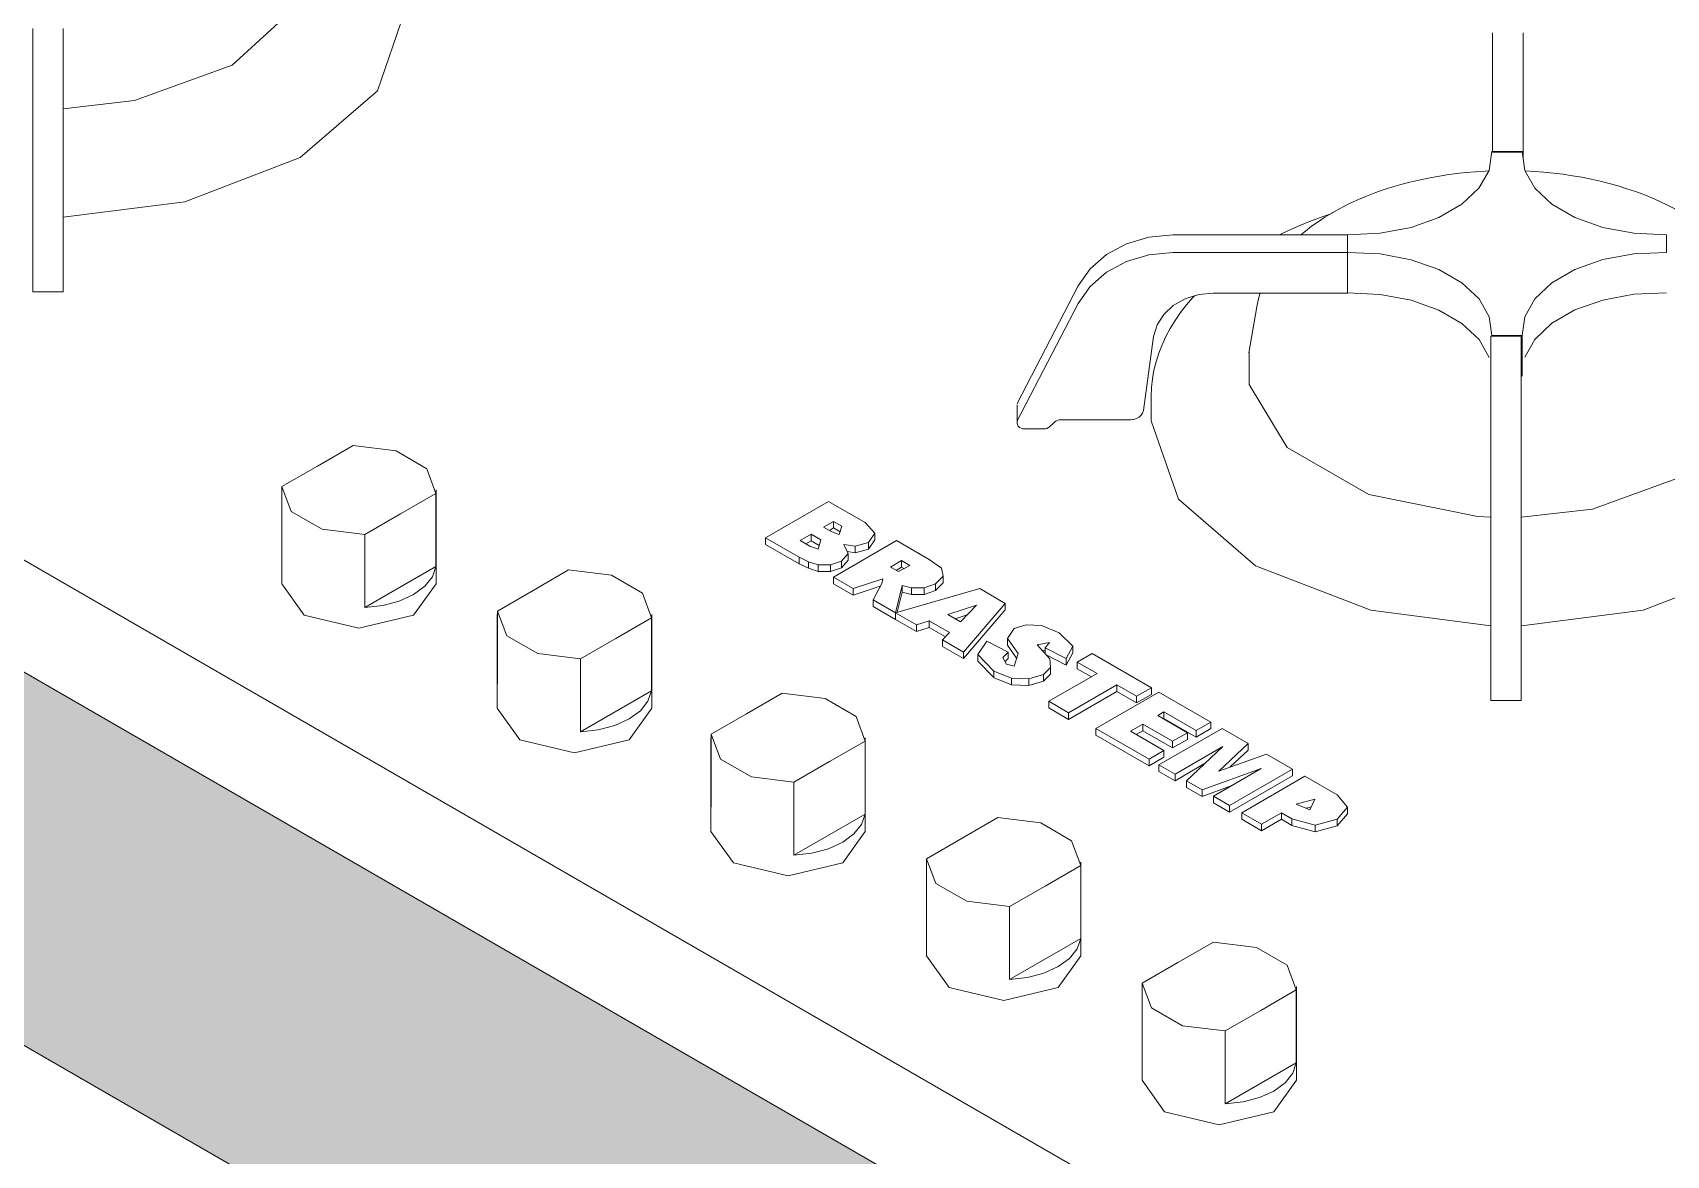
# Model space of a CAD drawing. Header units: millimetres. Extents: x -8593 to 4290, y -4897 to 11072.
# Drawn here: x 2369.8 to 2691.3, y -2919.1 to -2698.1 of the extents above; entities that cross this region are included whole.
import ezdxf

# ---------------------------------------------------------------- set-up
doc = ezdxf.new("R2010")
doc.units = ezdxf.units.MM
doc.layers.add('E-ELEC-EQPM', color=71, linetype='Continuous', lineweight=9)
doc.layers.add('I-FURN', color=30, linetype='Continuous', lineweight=9)

# ---------------------------------------------------------------- blocks, each defined once
blk = doc.blocks.new('Cooktop a Gás 5 Bocas 1 - Único-4668279-Ortogonal 3D Copiar 1')
at = {"layer": 'E-ELEC-EQPM'}
for p, q in [((-13416.41, -3042.11), (-14004.16, -2702.78)), ((-14004.16, -2702.78), (-13416.41, -3042.11)), ((-13543.4, -2721.6), (-13543.4, -2701.74)), ((-13537.4, -2701.74), (-13537.4, -2721.6)), ((-14025.37, -2712.58), (-13416.41, -3064.16)), ((-13830.71, -2747.95), (-13830.71, -2718.04)), ((-13824.71, -2718.04), (-13824.71, -2747.95)), ((-13537.58, -2721.49), (-13543.58, -2721.49)), ((-13537.4, -2721.6), (-13543.4, -2721.6)), ((-13537.4, -2721.6), (-13537.4, -2722.79)), ((-13606.35, -2737.88), (-13571.95, -2737.88)), ((-13571.95, -2737.87), (-13571.95, -2741.34)), ((-13571.95, -2737.88), (-13571.95, -2741.34)), ((-13509.21, -2741.34), (-13509.21, -2737.87)), ((-13571.95, -2741.34), (-13606.35, -2741.34)), ((-13571.95, -2749.34), (-13571.95, -2741.34)), ((-13571.95, -2749.31), (-13571.95, -2741.34)), ((-13636.88, -2770.93), (-13624.93, -2747.92)), ((-13830.71, -2749.13), (-13824.71, -2749.13)), ((-13624.93, -2751.39), (-13636.88, -2774.39)), ((-13598.41, -2749.34), (-13571.95, -2749.34)), ((-13589.81, -2752.05), (-13591.38, -2761.12)), ((-13612.13, -2772.48), (-13610.11, -2757.87)), ((-13543.76, -2777.68), (-13543.76, -2757.82)), ((-13543.76, -2757.82), (-13537.76, -2757.82)), ((-13543.58, -2757.71), (-13537.58, -2757.71)), ((-13537.76, -2757.82), (-13537.76, -2777.68)), ((-13537.58, -2765.69), (-13537.58, -2757.71)), ((-13636.98, -2771.22), (-13636.88, -2770.93)), ((-13610.57, -2769.65), (-13610.57, -2774.47)), ((-13637, -2771.41), (-13637, -2774.87)), ((-13628.48, -2774.29), (-13614.61, -2774.29)), ((-13635.5, -2776.1), (-13631.73, -2776.1)), ((-13630.58, -2775.66), (-13629.63, -2774.73)), ((-13767.67, -2779.36), (-13774.67, -2783.4)), ((-13774.67, -2783.4), (-13781.67, -2787.44)), ((-13781.71, -2788.11), (-13781.71, -2806.57)), ((-13781.67, -2787.44), (-13781.67, -2801.81)), ((-13758.35, -2792.82), (-13751.36, -2788.78)), ((-13751.36, -2788.78), (-13751.36, -2803.15)), ((-13751.31, -2806.57), (-13751.31, -2788.11)), ((-13674.08, -2790.35), (-13686.5, -2797.52)), ((-13666.86, -2794.52), (-13674.08, -2790.35)), ((-13765.35, -2796.86), (-13758.35, -2792.82)), ((-13765.35, -2811.23), (-13765.35, -2796.86)), ((-13679.68, -2798.08), (-13677.49, -2796.82)), ((-13677.49, -2796.82), (-13675.6, -2797.91)), ((-13677.49, -2798.12), (-13677.49, -2796.82)), ((-13675.05, -2795.41), (-13673.11, -2794.29)), ((-13673.44, -2796.35), (-13675.05, -2795.41)), ((-13673.11, -2795.59), (-13673.92, -2796.07)), ((-13671.97, -2796.9), (-13673.44, -2796.35)), ((-13673.11, -2794.29), (-13671.47, -2795.23)), ((-13673.11, -2795.59), (-13673.11, -2794.29)), ((-13671.81, -2796.35), (-13673.11, -2795.59)), ((-13671.47, -2795.23), (-13671.97, -2796.9)), ((-13664.98, -2796.64), (-13666.86, -2794.52)), ((-13666.23, -2798.47), (-13664.98, -2796.64)), ((-13664.98, -2797.94), (-13664.98, -2796.64)), ((-13686.5, -2797.52), (-13679.89, -2801.33)), ((-13686.5, -2798.83), (-13686.5, -2797.52)), ((-13679.89, -2802.64), (-13686.5, -2798.83)), ((-13677.78, -2799.18), (-13679.68, -2798.08)), ((-13677.49, -2798.12), (-13678.55, -2798.74)), ((-13676.12, -2799.79), (-13677.78, -2799.18)), ((-13675.91, -2799.04), (-13677.49, -2798.12)), ((-13675.6, -2797.91), (-13676.12, -2799.79)), ((-13660.69, -2798.08), (-13673.11, -2805.25)), ((-13670.2, -2800.6), (-13671.06, -2798.84)), ((-13671.06, -2798.84), (-13668.84, -2799.16)), ((-13668.84, -2800.46), (-13670.38, -2800.24)), ((-13668.84, -2799.16), (-13666.23, -2798.47)), ((-13668.84, -2800.46), (-13668.84, -2799.16)), ((-13666.23, -2799.78), (-13668.84, -2800.46)), ((-13664.98, -2797.94), (-13666.23, -2799.78)), ((-13666.23, -2799.78), (-13666.23, -2798.47)), ((-13654.3, -2801.77), (-13660.69, -2798.08)), ((-13543.76, -2828.36), (-13543.76, -2798.46)), ((-13537.76, -2798.46), (-13537.76, -2828.36)), ((-13751.36, -2803.15), (-13765.35, -2811.23)), ((-13679.89, -2801.33), (-13678.01, -2802.23)), ((-13679.89, -2802.64), (-13679.89, -2801.33)), ((-13678.01, -2803.53), (-13679.89, -2802.64)), ((-13678.01, -2802.23), (-13676.15, -2802.83)), ((-13678.01, -2803.53), (-13678.01, -2802.23)), ((-13676.15, -2802.83), (-13673.71, -2802.84)), ((-13676.15, -2804.14), (-13676.15, -2802.83)), ((-13673.71, -2802.84), (-13671.54, -2802.1)), ((-13673.71, -2804.14), (-13673.71, -2802.84)), ((-13671.54, -2803.41), (-13673.71, -2804.14)), ((-13671.54, -2802.1), (-13670.2, -2800.6)), ((-13670.2, -2801.91), (-13671.54, -2803.41)), ((-13671.54, -2803.41), (-13671.54, -2802.1)), ((-13670.2, -2801.91), (-13670.2, -2800.6)), ((-13661.91, -2803.29), (-13659.71, -2802.02)), ((-13660.33, -2804.19), (-13661.91, -2803.29)), ((-13659.71, -2803.33), (-13660.77, -2803.94)), ((-13658.07, -2802.97), (-13660.33, -2804.19)), ((-13659.71, -2802.02), (-13658.07, -2802.97)), ((-13659.71, -2803.33), (-13659.71, -2802.02)), ((-13659.24, -2803.6), (-13659.71, -2803.33)), ((-13651.89, -2803.52), (-13654.3, -2801.77)), ((-13751.31, -2806.57), (-13755.76, -2812.77)), ((-13725.24, -2803.86), (-13732.24, -2807.9)), ((-13676.15, -2804.14), (-13678.01, -2803.53)), ((-13673.71, -2804.14), (-13676.15, -2804.14)), ((-13673.11, -2805.25), (-13669.21, -2807.5)), ((-13673.11, -2806.56), (-13673.11, -2805.25)), ((-13669.21, -2808.81), (-13673.11, -2806.56)), ((-13669.21, -2807.5), (-13663.38, -2805.57)), ((-13663.63, -2806.49), (-13665.32, -2809.75)), ((-13663.38, -2805.57), (-13663.63, -2806.49)), ((-13655.28, -2807.38), (-13653.01, -2806.58)), ((-13653.01, -2806.58), (-13651.53, -2805.07)), ((-13651.53, -2806.37), (-13653.01, -2807.89)), ((-13653.01, -2806.58), (-13653.01, -2807.89)), ((-13651.53, -2805.07), (-13651.89, -2803.52)), ((-13651.53, -2806.37), (-13651.53, -2805.07)), ((-13732.24, -2807.9), (-13739.24, -2811.94)), ((-13663.93, -2807.05), (-13669.21, -2808.81)), ((-13669.21, -2808.81), (-13669.21, -2807.5)), ((-13665.32, -2809.75), (-13660.93, -2812.28)), ((-13665.32, -2811.05), (-13665.32, -2809.75)), ((-13660.93, -2812.28), (-13659.62, -2806.89)), ((-13644.33, -2807.53), (-13660.93, -2812.28)), ((-13659.62, -2808.2), (-13660.59, -2812.18)), ((-13659.62, -2806.89), (-13657.75, -2807.39)), ((-13659.62, -2806.89), (-13659.62, -2808.2)), ((-13657.75, -2808.69), (-13659.62, -2808.2)), ((-13657.75, -2807.39), (-13655.28, -2807.38)), ((-13657.75, -2808.69), (-13657.75, -2807.39)), ((-13655.28, -2808.69), (-13657.75, -2808.69)), ((-13655.28, -2808.69), (-13655.28, -2807.38)), ((-13653.01, -2807.89), (-13655.28, -2808.69)), ((-13639.31, -2810.43), (-13644.33, -2807.53)), ((-13739.28, -2812.61), (-13739.28, -2831.06)), ((-13739.24, -2811.94), (-13739.24, -2826.31)), ((-13708.88, -2831.06), (-13708.88, -2812.61)), ((-13660.93, -2813.59), (-13665.32, -2811.05)), ((-13660.93, -2812.28), (-13656.79, -2814.67)), ((-13660.93, -2812.28), (-13660.93, -2813.59)), ((-13660.93, -2813.59), (-13660.93, -2812.28)), ((-13650.58, -2812.64), (-13644.98, -2810.8)), ((-13648.11, -2814.06), (-13650.58, -2812.64)), ((-13646.81, -2812.71), (-13649.14, -2813.47)), ((-13644.98, -2810.8), (-13648.11, -2814.06)), ((-13647.54, -2820.01), (-13639.31, -2810.43)), ((-13639.31, -2811.73), (-13647.54, -2821.32)), ((-13639.31, -2811.73), (-13639.31, -2810.43)), ((-13715.93, -2817.32), (-13708.93, -2813.28)), ((-13708.93, -2813.28), (-13708.93, -2827.65)), ((-13656.79, -2815.98), (-13660.93, -2813.59)), ((-13656.79, -2814.67), (-13654.31, -2813.86)), ((-13656.79, -2815.98), (-13656.79, -2814.67)), ((-13654.31, -2815.16), (-13656.79, -2815.98)), ((-13654.31, -2813.86), (-13650.29, -2816.17)), ((-13654.31, -2815.16), (-13654.31, -2813.86)), ((-13651.1, -2817.02), (-13654.31, -2815.16)), ((-13650.29, -2816.17), (-13651.68, -2817.62)), ((-13637.53, -2815.36), (-13638.85, -2817.36)), ((-13635.18, -2814.63), (-13637.53, -2815.36)), ((-13632.2, -2814.81), (-13635.18, -2814.63)), ((-13628.71, -2816.26), (-13632.2, -2814.81)), ((-13626.02, -2818.83), (-13628.71, -2816.26)), ((-13722.93, -2821.36), (-13715.93, -2817.32)), ((-13651.68, -2817.62), (-13647.54, -2820.01)), ((-13651.68, -2818.93), (-13651.68, -2817.62)), ((-13647.54, -2821.32), (-13651.68, -2818.93)), ((-13642.91, -2817.9), (-13644.68, -2820.51)), ((-13638.77, -2820.01), (-13642.91, -2817.9)), ((-13638.85, -2817.36), (-13636.8, -2820.3)), ((-13638.85, -2817.36), (-13638.85, -2818.67)), ((-13637.08, -2821.21), (-13638.85, -2818.67)), ((-13633.03, -2818.62), (-13630.63, -2818.16)), ((-13630.57, -2821.33), (-13633.03, -2818.62)), ((-13630.63, -2818.16), (-13631.47, -2819.17)), ((-13631.47, -2819.17), (-13627.35, -2821.29)), ((-13631.47, -2820.34), (-13631.47, -2819.17)), ((-13627.35, -2821.29), (-13626.02, -2818.83)), ((-13626.02, -2820.14), (-13626.02, -2818.83)), ((-13722.93, -2835.73), (-13722.93, -2821.36)), ((-13647.54, -2821.32), (-13647.54, -2820.01)), ((-13644.68, -2820.51), (-13641.56, -2823.75)), ((-13644.68, -2821.82), (-13644.68, -2820.51)), ((-13641.56, -2825.05), (-13644.68, -2821.82)), ((-13639.76, -2821.07), (-13638.77, -2820.01)), ((-13639.06, -2822.38), (-13639.76, -2821.07)), ((-13638.77, -2821.32), (-13639.31, -2821.9)), ((-13637.55, -2822.79), (-13639.06, -2822.38)), ((-13638.77, -2821.32), (-13638.77, -2820.01)), ((-13636.8, -2820.3), (-13637.55, -2822.79)), ((-13631.47, -2819.63), (-13632.02, -2819.73)), ((-13627.35, -2822.6), (-13631.24, -2820.59)), ((-13630.4, -2823.05), (-13630.57, -2821.33)), ((-13626.02, -2820.14), (-13627.35, -2822.6)), ((-13627.35, -2822.6), (-13627.35, -2821.29)), ((-13622.22, -2820.3), (-13625.14, -2821.98)), ((-13625.14, -2821.98), (-13621.24, -2824.23)), ((-13625.14, -2823.29), (-13625.14, -2821.98)), ((-13610.53, -2827.04), (-13622.22, -2820.3)), ((-13641.56, -2823.75), (-13638.06, -2825.16)), ((-13641.56, -2823.75), (-13641.56, -2825.05)), ((-13638.06, -2826.46), (-13641.47, -2825.09)), ((-13638.06, -2825.16), (-13634.67, -2825.32)), ((-13638.06, -2826.46), (-13638.06, -2825.16)), ((-13634.67, -2825.32), (-13631.78, -2824.41)), ((-13634.67, -2826.63), (-13634.67, -2825.32)), ((-13631.78, -2825.72), (-13634.67, -2826.63)), ((-13631.78, -2824.41), (-13630.4, -2823.05)), ((-13630.4, -2824.35), (-13631.78, -2825.72)), ((-13631.78, -2824.41), (-13631.78, -2825.72)), ((-13621.24, -2824.23), (-13630.74, -2829.71)), ((-13630.4, -2824.35), (-13630.4, -2823.05)), ((-13622.37, -2824.88), (-13625.14, -2823.29)), ((-13708.93, -2827.65), (-13722.93, -2835.73)), ((-13683.21, -2828.13), (-13690.21, -2832.17)), ((-13634.67, -2826.63), (-13638.06, -2826.46)), ((-13626.84, -2831.96), (-13617.35, -2826.48)), ((-13617.35, -2827.79), (-13626.84, -2833.27)), ((-13609.07, -2827.89), (-13621.49, -2835.06)), ((-13617.35, -2826.48), (-13613.45, -2828.73)), ((-13617.35, -2827.79), (-13617.35, -2826.48)), ((-13613.45, -2830.04), (-13617.35, -2827.79)), ((-13613.45, -2828.73), (-13610.53, -2827.04)), ((-13610.53, -2828.35), (-13613.45, -2830.04)), ((-13613.45, -2830.04), (-13613.45, -2828.73)), ((-13610.53, -2827.04), (-13610.53, -2828.35)), ((-13598.84, -2833.79), (-13609.07, -2827.89)), ((-13708.88, -2831.06), (-13713.34, -2837.27)), ((-13690.21, -2832.17), (-13697.2, -2836.21)), ((-13630.74, -2829.71), (-13626.84, -2831.96)), ((-13630.74, -2831.02), (-13630.74, -2829.71)), ((-13626.84, -2833.27), (-13630.74, -2831.02)), ((-13626.84, -2833.27), (-13626.84, -2831.96)), ((-13609.31, -2832.53), (-13608.09, -2831.82)), ((-13608.09, -2831.82), (-13601.76, -2835.48)), ((-13608.09, -2833.13), (-13608.09, -2831.82)), ((-13543.76, -2829.55), (-13537.76, -2829.55)), ((-13621.49, -2835.06), (-13611.02, -2841.1)), ((-13621.49, -2836.36), (-13621.49, -2835.06)), ((-13614.67, -2835.62), (-13612.23, -2834.21)), ((-13608.09, -2839.41), (-13614.67, -2835.62)), ((-13612.23, -2835.52), (-13613.54, -2836.27)), ((-13612.23, -2834.21), (-13606.39, -2837.59)), ((-13612.23, -2835.52), (-13612.23, -2834.21)), ((-13606.39, -2838.89), (-13612.23, -2835.52)), ((-13603.47, -2835.9), (-13609.31, -2832.53)), ((-13596.65, -2835.06), (-13609.07, -2842.23)), ((-13601.76, -2836.78), (-13608.09, -2833.13)), ((-13601.76, -2835.48), (-13598.84, -2833.79)), ((-13598.84, -2835.1), (-13601.76, -2836.78)), ((-13601.76, -2836.78), (-13601.76, -2835.48)), ((-13598.84, -2835.1), (-13598.84, -2833.79)), ((-13591.51, -2838.02), (-13596.65, -2835.06)), ((-13697.25, -2836.88), (-13697.25, -2855.33)), ((-13697.2, -2836.21), (-13697.2, -2850.58)), ((-13673.89, -2841.59), (-13666.89, -2837.55)), ((-13666.89, -2837.55), (-13666.89, -2851.92)), ((-13666.85, -2855.33), (-13666.85, -2836.88)), ((-13611.02, -2842.41), (-13621.49, -2836.36)), ((-13606.39, -2837.59), (-13603.47, -2835.9)), ((-13603.47, -2837.21), (-13606.39, -2838.89)), ((-13606.39, -2838.89), (-13606.39, -2837.59)), ((-13605.9, -2844.05), (-13596.46, -2838.6)), ((-13596.46, -2838.6), (-13603.65, -2845.35)), ((-13603.47, -2837.21), (-13603.47, -2835.9)), ((-13597.27, -2843.44), (-13591.51, -2838.02)), ((-13591.51, -2839.33), (-13591.51, -2838.02)), ((-13680.89, -2845.63), (-13673.89, -2841.59)), ((-13611.02, -2841.1), (-13608.09, -2839.41)), ((-13608.09, -2840.72), (-13611.02, -2842.41)), ((-13611.02, -2842.41), (-13611.02, -2841.1)), ((-13608.09, -2840.72), (-13608.09, -2839.41)), ((-13600.07, -2841.99), (-13605.9, -2845.36)), ((-13587.92, -2840.1), (-13597.27, -2843.44)), ((-13591.51, -2839.33), (-13595.03, -2842.64)), ((-13582.77, -2843.07), (-13587.92, -2840.1)), ((-13609.07, -2842.23), (-13605.9, -2844.05)), ((-13609.07, -2843.53), (-13609.07, -2842.23)), ((-13605.9, -2845.36), (-13609.07, -2843.53)), ((-13605.9, -2845.36), (-13605.9, -2844.05)), ((-13600.58, -2847.12), (-13588.92, -2842.96)), ((-13588.92, -2842.96), (-13598.35, -2848.41)), ((-13595.19, -2850.24), (-13582.77, -2843.07)), ((-13582.77, -2844.38), (-13595.19, -2851.54)), ((-13580.34, -2844.47), (-13592.75, -2851.64)), ((-13582.77, -2844.38), (-13582.77, -2843.07)), ((-13574, -2848.13), (-13580.34, -2844.47)), ((-13680.89, -2860), (-13680.89, -2845.63)), ((-13603.65, -2845.35), (-13600.58, -2847.12)), ((-13603.65, -2845.35), (-13603.65, -2846.66)), ((-13600.58, -2848.43), (-13603.65, -2846.66)), ((-13594.84, -2846.38), (-13600.58, -2848.43)), ((-13600.58, -2848.43), (-13600.58, -2847.12)), ((-13598.35, -2848.41), (-13595.19, -2850.24)), ((-13598.35, -2849.72), (-13598.35, -2848.41)), ((-13571.98, -2850.55), (-13574, -2848.13)), ((-13595.19, -2851.54), (-13598.35, -2849.72)), ((-13595.19, -2851.54), (-13595.19, -2850.24)), ((-13592.75, -2851.64), (-13588.86, -2853.89)), ((-13592.75, -2852.95), (-13592.75, -2851.64)), ((-13588.86, -2853.89), (-13584.96, -2851.64)), ((-13584.96, -2851.64), (-13582.9, -2852.84)), ((-13584.96, -2852.95), (-13584.96, -2851.64)), ((-13582.04, -2849.96), (-13578.37, -2848.98)), ((-13579.4, -2851.05), (-13582.04, -2849.96)), ((-13579.12, -2850.49), (-13580.12, -2850.75)), ((-13578.37, -2848.98), (-13579.4, -2851.05)), ((-13574.02, -2852.92), (-13571.98, -2850.55)), ((-13571.98, -2851.86), (-13571.98, -2850.55)), ((-13666.89, -2851.92), (-13680.89, -2860)), ((-13640.78, -2852.62), (-13647.78, -2856.66)), ((-13588.86, -2855.2), (-13592.75, -2852.95)), ((-13584.96, -2852.95), (-13588.86, -2855.2)), ((-13588.86, -2855.2), (-13588.86, -2853.89)), ((-13582.9, -2854.14), (-13584.96, -2852.95)), ((-13582.9, -2852.84), (-13578.35, -2854.13)), ((-13582.9, -2852.84), (-13582.9, -2854.14)), ((-13578.35, -2855.44), (-13582.9, -2854.14)), ((-13578.35, -2854.13), (-13574.02, -2852.92)), ((-13578.35, -2855.44), (-13578.35, -2854.13)), ((-13574.02, -2854.23), (-13578.35, -2855.44)), ((-13571.98, -2851.86), (-13574.02, -2854.23)), ((-13574.02, -2854.23), (-13574.02, -2852.92)), ((-13666.85, -2855.33), (-13671.3, -2861.53)), ((-13647.78, -2856.66), (-13654.78, -2860.7)), ((-13654.78, -2860.7), (-13654.78, -2875.07)), ((-13654.82, -2861.37), (-13654.82, -2879.82)), ((-13631.47, -2866.08), (-13624.47, -2862.04)), ((-13624.47, -2862.04), (-13624.47, -2876.41)), ((-13624.42, -2879.82), (-13624.42, -2861.37)), ((-13638.46, -2870.12), (-13631.47, -2866.08)), ((-13638.46, -2884.49), (-13638.46, -2870.12)), ((-13624.47, -2876.41), (-13638.46, -2884.49)), ((-13598.36, -2877.12), (-13605.35, -2881.16)), ((-13624.42, -2879.82), (-13628.87, -2886.03)), ((-13605.35, -2881.16), (-13612.35, -2885.2)), ((-13612.4, -2885.87), (-13612.4, -2904.32)), ((-13612.35, -2885.2), (-13612.35, -2899.57)), ((-13589.04, -2890.58), (-13582.04, -2886.54)), ((-13582.04, -2886.54), (-13582.04, -2900.91)), ((-13582, -2904.32), (-13582, -2885.87)), ((-13596.04, -2894.62), (-13589.04, -2890.58)), ((-13596.04, -2908.99), (-13596.04, -2894.62)), ((-13582.04, -2900.91), (-13596.04, -2908.99)), ((-13582, -2904.32), (-13586.45, -2910.52))]:
    blk.add_line(p, q, dxfattribs=at)
for points in [[(-13776.8, -2680.33, 0), (-13779.34, -2693.37, 0), (-13791.43, -2704.48, 0)], [(-13757.54, -2694.05, 0), (-13762.87, -2709.51, 0), (-13778.04, -2722.62, 0)], [(-13830.71, -2718.04, 0), (-13830.71, -2713.35, 0), (-13830.71, -2708.69, 0), (-13830.71, -2704.29, 0), (-13830.71, -2700.42, 0), (-13830.71, -2697.27, 0)], [(-13824.71, -2697.27, 0), (-13824.71, -2700.42, 0), (-13824.71, -2704.29, 0), (-13824.71, -2708.69, 0), (-13824.71, -2713.35, 0), (-13824.71, -2718.04, 0)], [(-13543.4, -2701.74, 0), (-13543.4, -2699.49, 0), (-13543.4, -2698.26, 0), (-13543.4, -2698.11, 0)], [(-13537.4, -2698.11, 0), (-13537.4, -2698.26, 0), (-13537.4, -2699.49, 0), (-13537.4, -2701.74, 0)], [(-13791.43, -2704.48, 0), (-13810.67, -2711.46, 0), (-13824.7, -2713.07, 0)], [(-13778.04, -2722.62, 0), (-13800.75, -2731.38, 0), (-13824.69, -2734.43, 0)], [(-13543.58, -2721.49, 0), (-13544.11, -2725.18, 0), (-13546.1, -2728.7, 0), (-13549.46, -2731.86, 0), (-13554, -2734.47, 0), (-13559.46, -2736.41, 0), (-13565.56, -2737.57, 0), (-13571.95, -2737.87, 0)], [(-13509.21, -2737.87, 0), (-13515.61, -2737.58, 0), (-13521.72, -2736.43, 0), (-13527.19, -2734.49, 0), (-13531.73, -2731.87, 0), (-13535.08, -2728.71, 0), (-13537.07, -2725.19, 0), (-13537.58, -2721.49, 0)], [(-13544.17, -2725.3, 0), (-13544.84, -2725.33, 0), (-13546.75, -2725.45, 0), (-13548.65, -2725.61, 0), (-13550.54, -2725.82, 0), (-13552.41, -2726.07, 0), (-13554.27, -2726.37, 0), (-13556.11, -2726.71, 0), (-13557.93, -2727.09, 0), (-13559.72, -2727.51, 0), (-13561.48, -2727.98, 0), (-13563.21, -2728.48, 0), (-13564.91, -2729.03, 0), (-13566.57, -2729.62, 0), (-13568.2, -2730.24, 0), (-13569.78, -2730.91, 0), (-13571.33, -2731.61, 0), (-13572.82, -2732.35, 0), (-13574.27, -2733.13, 0), (-13574.86, -2733.47, 0)], [(-13499.8, -2738.08, 0), (-13500.92, -2737.14, 0), (-13502.13, -2736.2, 0), (-13503.39, -2735.29, 0), (-13504.72, -2734.42, 0), (-13506.09, -2733.59, 0), (-13507.51, -2732.79, 0), (-13508.98, -2732.03, 0), (-13510.5, -2731.3, 0), (-13512.06, -2730.61, 0), (-13513.67, -2729.96, 0), (-13515.31, -2729.35, 0), (-13516.99, -2728.79, 0), (-13518.7, -2728.26, 0), (-13520.45, -2727.77, 0), (-13522.22, -2727.32, 0), (-13524.02, -2726.92, 0), (-13525.85, -2726.55, 0), (-13527.7, -2726.23, 0), (-13529.56, -2725.96, 0), (-13531.44, -2725.72, 0), (-13533.34, -2725.53, 0), (-13535.25, -2725.39, 0), (-13537.01, -2725.3, 0)], [(-13575.21, -2733.77, 0), (-13576.74, -2734.29, 0), (-13579.08, -2735.15, 0), (-13581.36, -2736.07, 0), (-13583.59, -2737.05, 0), (-13585.33, -2737.88, 0)], [(-13581.12, -2737.88, 0), (-13580.24, -2737.14, 0), (-13579.03, -2736.2, 0), (-13577.76, -2735.29, 0), (-13576.44, -2734.42, 0), (-13575.07, -2733.59, 0), (-13574.86, -2733.47, 0)], [(-13624.93, -2747.92, 0), (-13622.6, -2744.58, 0), (-13619.38, -2741.77, 0), (-13615.45, -2739.65, 0), (-13611.03, -2738.33, 0), (-13606.35, -2737.88, 0)], [(-13606.35, -2741.34, 0), (-13611.03, -2741.79, 0), (-13615.45, -2743.11, 0), (-13619.38, -2745.24, 0), (-13622.6, -2748.05, 0), (-13624.93, -2751.39, 0)], [(-13571.95, -2741.34, 0), (-13565.55, -2741.63, 0), (-13559.44, -2742.78, 0), (-13553.97, -2744.71, 0), (-13549.43, -2747.33, 0), (-13546.07, -2750.49, 0), (-13544.09, -2754.02, 0), (-13543.58, -2757.71, 0)], [(-13537.58, -2757.71, 0), (-13537.09, -2754.01, 0), (-13535.12, -2750.48, 0), (-13531.76, -2747.32, 0), (-13527.22, -2744.69, 0), (-13521.74, -2742.76, 0), (-13515.62, -2741.62, 0), (-13509.21, -2741.34, 0)], [(-13830.71, -2749.12, 0), (-13830.71, -2749.03, 0), (-13830.71, -2748.85, 0), (-13830.71, -2748.6, 0), (-13830.71, -2748.3, 0), (-13830.71, -2747.95, 0)], [(-13824.71, -2747.95, 0), (-13824.71, -2748.3, 0), (-13824.71, -2748.6, 0), (-13824.71, -2748.85, 0), (-13824.71, -2749.03, 0), (-13824.71, -2749.12, 0)], [(-13610.57, -2769.65, 0), (-13610.51, -2767.94, 0), (-13610.33, -2766.24, 0), (-13610.04, -2764.54, 0), (-13609.62, -2762.86, 0), (-13609.1, -2761.19, 0), (-13608.46, -2759.54, 0), (-13607.71, -2757.91, 0), (-13606.85, -2756.31, 0), (-13605.88, -2754.73, 0), (-13604.81, -2753.18, 0), (-13603.64, -2751.67, 0), (-13602.37, -2750.19, 0), (-13602.08, -2749.89, 0)], [(-13610.11, -2757.87, 0), (-13609.44, -2755.6, 0), (-13608.13, -2753.54, 0), (-13606.25, -2751.78, 0), (-13603.91, -2750.45, 0), (-13601.24, -2749.62, 0), (-13598.41, -2749.34, 0)], [(-13589.81, -2752.05, 0), (-13589.54, -2750.76, 0), (-13589.19, -2749.49, 0), (-13589.17, -2749.44, 0)], [(-13544.09, -2762, 0), (-13546.07, -2758.47, 0), (-13549.43, -2755.31, 0), (-13553.97, -2752.69, 0), (-13559.44, -2750.75, 0), (-13565.55, -2749.61, 0), (-13571.95, -2749.31, 0)], [(-13509.21, -2749.31, 0), (-13515.62, -2749.59, 0), (-13521.74, -2750.73, 0), (-13527.22, -2752.67, 0), (-13531.76, -2755.29, 0), (-13535.12, -2758.46, 0), (-13537.09, -2761.99, 0)], [(-13543.76, -2793.47, 0), (-13546.3, -2793.34, 0), (-13567.74, -2789.01, 0), (-13583.81, -2779.73, 0), (-13591.31, -2767.35, 0), (-13591.31, -2760.75, 0)], [(-13636.88, -2774.39, 0), (-13636.98, -2774.68, 0), (-13636.99, -2774.98, 0), (-13636.91, -2775.28, 0), (-13636.75, -2775.55, 0), (-13636.51, -2775.78, 0), (-13636.21, -2775.95, 0), (-13635.87, -2776.06, 0), (-13635.5, -2776.1, 0)], [(-13629.63, -2774.73, 0), (-13629.39, -2774.55, 0), (-13629.11, -2774.41, 0), (-13628.8, -2774.32, 0), (-13628.48, -2774.29, 0)], [(-13614.61, -2774.29, 0), (-13614.01, -2774.23, 0), (-13613.45, -2774.06, 0), (-13612.95, -2773.78, 0), (-13612.55, -2773.4, 0), (-13612.27, -2772.96, 0), (-13612.13, -2772.48, 0)], [(-13543.78, -2814.83, 0), (-13567.36, -2811.8, 0), (-13590.07, -2803.04, 0), (-13605.24, -2789.93, 0), (-13610.57, -2774.47, 0)], [(-13631.73, -2776.1, 0), (-13631.41, -2776.07, 0), (-13631.1, -2775.98, 0), (-13630.82, -2775.84, 0), (-13630.58, -2775.66, 0)], [(-13543.76, -2798.46, 0), (-13543.76, -2793.77, 0), (-13543.76, -2789.1, 0), (-13543.76, -2784.71, 0), (-13543.76, -2780.83, 0), (-13543.76, -2777.68, 0)], [(-13537.76, -2777.68, 0), (-13537.76, -2780.83, 0), (-13537.76, -2784.71, 0), (-13537.76, -2789.1, 0), (-13537.76, -2793.77, 0), (-13537.76, -2798.46, 0)], [(-13751.36, -2788.78, 0), (-13753.14, -2783.94, 0), (-13759.21, -2780.42, 0), (-13767.67, -2779.36, 0)], [(-13504.48, -2784.89, 0), (-13523.72, -2791.87, 0), (-13537.75, -2793.48, 0)], [(-13781.67, -2787.44, 0), (-13779.84, -2792.33, 0), (-13773.74, -2795.83, 0), (-13765.35, -2796.86, 0)], [(-13751.36, -2803.15, 0), (-13752.05, -2805.18, 0), (-13753.54, -2807.06, 0), (-13755.76, -2808.69, 0)], [(-13491.09, -2803.04, 0), (-13513.8, -2811.8, 0), (-13537.74, -2814.84, 0)], [(-13755.76, -2812.77, 0), (-13766.51, -2815.34, 0), (-13777.26, -2812.77, 0), (-13781.71, -2806.57, 0)], [(-13708.93, -2813.28, 0), (-13710.72, -2808.43, 0), (-13716.78, -2804.91, 0), (-13725.24, -2803.86, 0)], [(-13755.76, -2808.69, 0), (-13758.58, -2809.97, 0), (-13761.83, -2810.83, 0), (-13765.35, -2811.23, 0)], [(-13739.24, -2811.94, 0), (-13737.41, -2816.82, 0), (-13731.32, -2820.33, 0), (-13722.93, -2821.36, 0)], [(-13708.93, -2827.65, 0), (-13709.62, -2829.68, 0), (-13711.12, -2831.56, 0), (-13713.34, -2833.18, 0)], [(-13666.89, -2837.55, 0), (-13668.68, -2832.7, 0), (-13674.75, -2829.18, 0), (-13683.21, -2828.13, 0)], [(-13543.76, -2829.53, 0), (-13543.76, -2829.44, 0), (-13543.76, -2829.27, 0), (-13543.76, -2829.02, 0), (-13543.76, -2828.71, 0), (-13543.76, -2828.36, 0)], [(-13537.76, -2828.36, 0), (-13537.76, -2828.71, 0), (-13537.76, -2829.02, 0), (-13537.76, -2829.27, 0), (-13537.76, -2829.44, 0), (-13537.76, -2829.53, 0)], [(-13713.34, -2837.27, 0), (-13724.08, -2839.84, 0), (-13734.83, -2837.27, 0), (-13739.28, -2831.06, 0)], [(-13713.34, -2833.18, 0), (-13716.15, -2834.46, 0), (-13719.41, -2835.33, 0), (-13722.93, -2835.73, 0)], [(-13697.2, -2836.21, 0), (-13695.38, -2841.09, 0), (-13689.28, -2844.59, 0), (-13680.89, -2845.63, 0)], [(-13666.89, -2851.92, 0), (-13667.59, -2853.95, 0), (-13669.08, -2855.83, 0), (-13671.3, -2857.45, 0)], [(-13624.47, -2862.04, 0), (-13626.25, -2857.19, 0), (-13632.32, -2853.67, 0), (-13640.78, -2852.62, 0)], [(-13671.3, -2861.53, 0), (-13682.05, -2864.1, 0), (-13692.8, -2861.53, 0), (-13697.25, -2855.33, 0)], [(-13671.3, -2857.45, 0), (-13674.12, -2858.73, 0), (-13677.37, -2859.6, 0), (-13680.89, -2860, 0)], [(-13654.78, -2860.7, 0), (-13652.95, -2865.59, 0), (-13646.86, -2869.09, 0), (-13638.46, -2870.12, 0)], [(-13624.47, -2876.41, 0), (-13625.16, -2878.44, 0), (-13626.66, -2880.32, 0), (-13628.87, -2881.95, 0)], [(-13582.04, -2886.54, 0), (-13583.83, -2881.69, 0), (-13589.89, -2878.17, 0), (-13598.36, -2877.12, 0)], [(-13628.87, -2886.03, 0), (-13639.62, -2888.6, 0), (-13650.37, -2886.03, 0), (-13654.82, -2879.82, 0)], [(-13628.87, -2881.95, 0), (-13631.69, -2883.23, 0), (-13634.95, -2884.09, 0), (-13638.46, -2884.49, 0)], [(-13612.35, -2885.2, 0), (-13610.53, -2890.08, 0), (-13604.43, -2893.58, 0), (-13596.04, -2894.62, 0)], [(-13582.04, -2900.91, 0), (-13582.73, -2902.94, 0), (-13584.23, -2904.82, 0), (-13586.45, -2906.44, 0)], [(-13586.45, -2910.52, 0), (-13597.2, -2913.09, 0), (-13607.94, -2910.52, 0), (-13612.4, -2904.32, 0)], [(-13586.45, -2906.44, 0), (-13589.26, -2907.72, 0), (-13592.52, -2908.59, 0), (-13596.04, -2908.99, 0)]]:
    blk.add_polyline3d(points, dxfattribs=at)

msp = doc.modelspace()

# ---------------------------------------------------------------- hatches: boundary and pattern name
at = {"layer": 'I-FURN'}
h = msp.add_hatch(dxfattribs=at)
h.set_pattern_fill('FP_15', color=256, style=0, pattern_type=2)
h.set_pattern_definition([(0, (1882.11, -4367.022), (203.2, 29.329), [8.382, -144.018, 8.382, -144.018, -812.8]), (0, (1882.11, -4367.022), (203.2, 29.329), [-304.8, 8.382, -296.418, 8.382, -144.018, -355.6]), (0, (1882.11, -4367.022), (203.2, 29.329), [-762, 8.382, -93.218, 8.382, -245.618]), (135, (1958.31, -4352.357), (-145.594, 86.93524), [5.927, -101.836, 5.927, -676.572]), (135, (1958.31, -4352.357), (-145.594, 86.93524), [-113.69, -101.836, 5.927, -209.599, -359.21]), (135, (1958.31, -4352.357), (-145.594, 86.93524), [-431.052, 5.927, -101.836, 5.927, -245.52]), (135, (1958.31, -4352.357), (-145.594, 86.93524), [-544.742, -65.915, 5.927, -173.678]), (225, (1983.71, -4293.7), (-57.60587, -116.2646), [5.927, -101.836, 5.927, -676.572]), (225, (1983.71, -4293.7), (-57.60587, -116.2646), [-113.69, -101.836, 5.927, -209.599, -359.21]), (225, (1983.71, -4293.7), (-57.60587, -116.2646), [-431.052, 5.927, -101.836, 5.927, -245.52]), (225, (1983.71, -4293.7), (-57.60587, -116.2646), [-544.742, -65.915, 5.927, -173.678])])
h.paths.add_polyline_path([(902.77, -3757.94), (1319.96, -3517.07), (330.01, -2945.52), (1390.67, -2333.15), (3441.28, -3517.07), (3936.26, -3231.3), (1468.45, -1806.51), (656.55, -2275.26), (691.86, -2295.87), (693.45, -2298.33), (694.03, -2301.05), (693.95, -2303.47), (693.1, -2307.23), (692.09, -2309.85), (690.09, -2313.33), (686.33, -2317.31), (684.53, -2318.53), (684.52, -2318.56), (681.16, -2319.93), (680.1, -2320.02), (678.23, -2319.91), (677.26, -2320.47), (668.22, -2320.53), (661.43, -2316.62), (661.16, -2310.13), (660.06, -2309.59), (628.55, -2291.43), (571.38, -2324.44), (571.41, -2339.09), (573.71, -2340.22), (578.03, -2343.5), (583.13, -2349.82), (585.99, -2354.77), (588.24, -2361.2), (589.02, -2367.32), (588.18, -2372.66), (585.99, -2376.37), (569.76, -2385.73), (567.96, -2385.75), (567.03, -2387.31), (540.1, -2402.91), (538.37, -2402.47), (538.53, -2402.97), (539.89, -2403.88), (539.62, -2439.29), (537.44, -2443.15), (533.01, -2446.56), (526.82, -2448.98), (520.64, -2450.09), (513.14, -2449.95), (507.18, -2448.83), (501.48, -2446.44), (497.12, -2442.76), (495.17, -2439.29), (495.17, -2368.44), (-398.31, -2884.29), (902.77, -3635.46), (902.77, -3727.54)])
h.paths.add_polyline_path([(2784.09, -3064.16), (2175.14, -2712.58), (2535.76, -2504.37), (3144.72, -2855.95), (2793.62, -3058.66)])
h.paths.add_polyline_path([(510.32, -2788.64), (497.38, -2787.65), (485.32, -2784.77), (473.06, -2779.08), (268.22, -2660.52), (261.96, -2655.81), (256.97, -2648.85), (255.26, -2641.38), (256.97, -2633.91), (261.96, -2626.95), (269.91, -2620.97), (828.52, -2298.45), (838.88, -2293.86), (850.94, -2290.98), (863.88, -2290), (876.82, -2290.98), (888.88, -2293.86), (899.23, -2298.45), (1104.29, -2416.84), (1112.66, -2423.41), (1117.23, -2429.78), (1118.94, -2437.25), (1117.23, -2444.73), (1112.24, -2451.69), (1104.29, -2457.67), (545.68, -2780.18), (535.32, -2784.77), (523.26, -2787.65), (517.54, -2788.09)])
h.paths.add_polyline_path([(569.01, -2384.83), (569, -2384.33), (568.9, -2384.61), (569, -2384.82)])
h.paths.add_polyline_path([(568.32, -2385.26), (570.67, -2384.46), (570.92, -2383.74), (569, -2384.83), (568.5, -2384.83), (568.27, -2385.25)])
h.paths.add_polyline_path([(539.69, -2351.77), (544.86, -2348.82), (546.57, -2348.63), (546.57, -2348.33), (545.4, -2348.38), (561.42, -2339.21), (561.4, -2330.2), (539.64, -2342.76), (539.67, -2349.31)])
h.paths.add_polyline_path([(562.85, -2329.36), (562.85, -2329.36), (562.85, -2334.1)])
h.paths.add_polyline_path([(562.85, -2338.39), (562.86, -2338.39), (562.85, -2337.88)])
h.paths.add_polyline_path([(682.04, -2297.31), (683.92, -2295.76), (683.71, -2295.96), (682.23, -2297.16)])
h.paths.add_polyline_path([(684.68, -2296.99), (684.25, -2295.98), (684.62, -2296.65), (684.63, -2296.69)])
h.paths.add_polyline_path([(685.36, -2295.29), (687.51, -2294.84), (685.37, -2295.29)])
h.paths.add_polyline_path([(672.46, -2289.16), (672.36, -2289.11), (672.44, -2289.16)])
h = msp.add_hatch(dxfattribs=at)
h.set_pattern_fill('FP_18', color=256, style=0, pattern_type=2)
h.set_pattern_definition([(330, (3397.774, -2378.274), (143.684, -41.478), [6.844, -117.59, 6.844, -781.239]), (330, (3397.774, -2378.274), (143.684, -41.478), [-131.278, -117.59, 6.844, -242.024, -414.78]), (330, (3397.774, -2378.274), (143.684, -41.478), [-497.736, 6.844, -117.59, 6.844, -283.502]), (330, (3397.774, -2378.274), (143.684, -41.478), [-629.014, -76.112, 6.844, -200.546]), (111.206, (3451.656, -2388.644), (-102.95035, 182.3835), [8.193, -140.765, -943.402]), (111.206, (3451.656, -2388.644), (-102.95035, 182.3835), [-148.958, 8.193, -140.765, -794.444]), (111.206, (3451.656, -2388.644), (-102.95035, 182.3835), [-297.916, 8.193, -289.724, -496.527]), (111.206, (3451.656, -2388.644), (-102.95035, 182.3835), [-595.833, 8.193, -140.765, -347.569]), (111.206, (3451.656, -2388.644), (-102.95035, 182.3835), [-744.791, 8.193, -91.113, -248.264]), (111.206, (3451.656, -2388.644), (-102.95035, 182.3835), [-844.096, 8.193, -240.071]), (234.896, (3469.616, -2316.057), (-40.7338, -140.906), [5.153, -88.544, -593.415]), (234.896, (3469.616, -2316.057), (-40.7338, -140.906), [-93.697, 5.153, -88.544, -499.718]), (234.896, (3469.616, -2316.057), (-40.7338, -140.906), [-187.394, 5.153, -182.241, -312.324]), (234.896, (3469.616, -2316.057), (-40.7338, -140.906), [-374.788, 5.153, -88.544, -218.626]), (234.896, (3469.616, -2316.057), (-40.7338, -140.906), [-468.485, 5.153, -57.311, -156.162]), (234.896, (3469.616, -2316.057), (-40.7338, -140.906), [-530.95, 5.153, -151.008])])
h.paths.add_polyline_path([(3441.28, -3557.9), (3441.28, -3517.07), (1390.67, -2333.15), (1390.67, -2373.98), (3427.09, -3549.71)])

# ---------------------------------------------------------------- linework, layer by layer
msp.add_line((1390.67, -2333.15), (3441.28, -3517.07), dxfattribs=at)

# ---------------------------------------------------------------- block references
at = {"layer": 'E-ELEC-EQPM'}
msp.add_blockref('Cooktop a Gás 5 Bocas 1 - Único-4668279-Ortogonal 3D Copiar 1', (16200.51, 0), dxfattribs=at)

doc.saveas('drawing.dxf')
